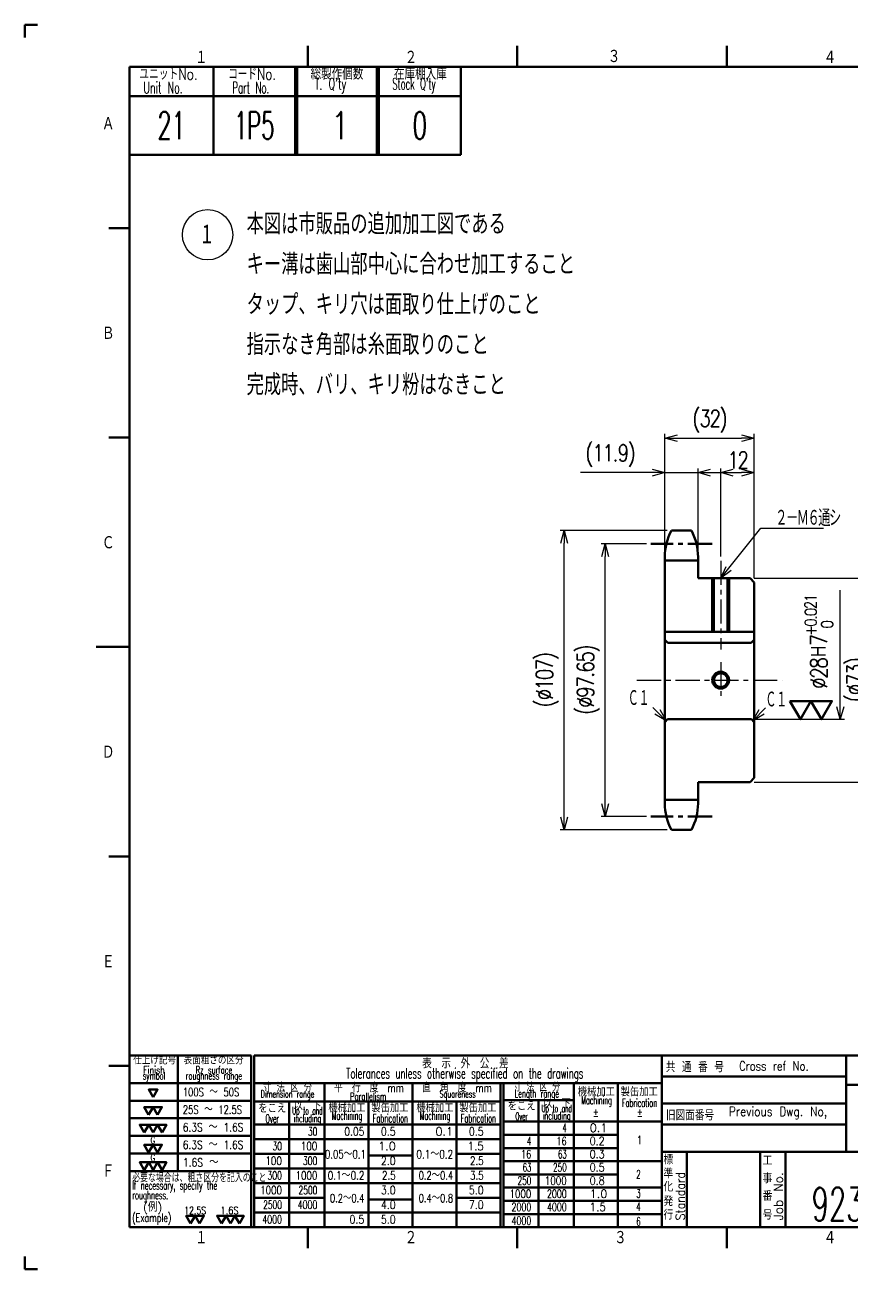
# Model space of a CAD drawing. Header units: millimetres. Extents: x -229 to 401, y -211 to 235.
# Drawn here: x -229.1 to 66.7, y -210.9 to 234.6 of the extents above; entities that cross this region are included whole.
import ezdxf

# ---------------------------------------------------------------- set-up
doc = ezdxf.new("R2010")
doc.units = ezdxf.units.MM
doc.header["$LTSCALE"] = 0.272835
doc.linetypes.add('CENTER', pattern=[50.8, 31.75, -6.35, 6.35, -6.35])
for name, color, linetype in [('NoLayerName_001', 7, 'Continuous'), ('NoLayerName_002', 7, 'Continuous'), ('NoLayerName_003', 7, 'Continuous'), ('NoLayerName_004', 7, 'Continuous')]:
    doc.layers.add(name, color=color, linetype=linetype)
doc.styles.get("Standard").update_dxf_attribs({"font": 'txt', "bigfont": 'extfont2'})
doc.dimstyles.get("Standard").update_dxf_attribs({"dimtxt": 2.5, "dimasz": 2.5, "dimexe": 1.25, "dimexo": 0.625, "dimtad": 1, "dimdec": 3, "dimzin": 0, "dimdsep": 46, "dimtxsty": 'Standard', "dimcen": 2.5, "dimadec": 0, "dimazin": 0, "dimtfac": 0.75, "dimtdec": 3, "dimtmove": 0, "dimatfit": 3, "dimfxl": 1, "dimarcsym": 0})

# ---------------------------------------------------------------- blocks, each defined once
blk = doc.blocks.new('SX_FinishSymbol_2')
at = {"color": 0, "linetype": 'ByBlock', "lineweight": -2}
for points in [[(-1, 0.866), (-0.5, 0), (0, 0.866)], [(0, 0.866), (0.5, 0), (1, 0.866)]]:
    blk.add_lwpolyline(points, close=True, dxfattribs=at)
blk = doc.blocks.new('_OPEN30')
at = {"color": 0, "linetype": 'ByBlock', "lineweight": -2}
for p, q in [((-1, 0.267949), (0, 0)), ((0, 0), (-1, -0.267949)), ((0, 0), (-1, 0))]:
    blk.add_line(p, q, dxfattribs=at)
blk = doc.blocks.new('*D14')
at = {"layer": 'Defpoints', "color": 0}
for p in [(-35.99, 53.6), (2.4, 53.6), (2.4, -53.6)]:
    blk.add_point(p, dxfattribs=at)
at = {"layer": 'NoLayerName_001', "color": 0, "linetype": 'Continuous', "lineweight": 25}
for p, q in [((0.9, 53.6), (-37.49, 53.6)), ((-35.99, -49.1), (-35.99, 49.1)), ((0.9, -53.6), (-37.49, -53.6))]:
    blk.add_line(p, q, dxfattribs=at)
at = {"layer": 'NoLayerName_001', "color": 0, "lineweight": 25, "xscale": 4.5, "yscale": 4.5, "zscale": 4.5}
for p, rotation in [((-35.99, 53.6), 90), ((-35.99, -53.6), 270)]:
    blk.add_blockref('_OPEN30', p, dxfattribs=dict(at, rotation=rotation))
at = {"layer": 'NoLayerName_001', "color": 2, "lineweight": 50, "insert": (-42.06, 0), "char_height": 6, "attachment_point": 5, "rotation": 90}
blk.add_mtext('\\W0.8000;\\T0.8750;(%%c107)', dxfattribs=at)
blk = doc.blocks.new('*D15')
at = {"layer": 'Defpoints', "color": 0}
for p in [(-21.33, 48.83), (-5, 48.83), (-5, -48.83)]:
    blk.add_point(p, dxfattribs=at)
at = {"layer": 'NoLayerName_001', "color": 0, "linetype": 'Continuous', "lineweight": 25}
for p, q in [((-6.5, 48.83), (-22.83, 48.83)), ((-21.33, -44.33), (-21.33, 44.33)), ((-6.5, -48.83), (-22.83, -48.83))]:
    blk.add_line(p, q, dxfattribs=at)
at = {"layer": 'NoLayerName_001', "color": 0, "lineweight": 25, "xscale": 4.5, "yscale": 4.5, "zscale": 4.5}
for p, rotation in [((-21.33, 48.83), 90), ((-21.33, -48.83), 270)]:
    blk.add_blockref('_OPEN30', p, dxfattribs=dict(at, rotation=rotation))
at = {"layer": 'NoLayerName_001', "color": 2, "lineweight": 50, "insert": (-27.4, 0), "char_height": 6, "attachment_point": 5, "rotation": 90}
blk.add_mtext('\\W0.8000;\\T0.8750;(%%c97.65)', dxfattribs=at)
blk = doc.blocks.new('DIM_0002')
at = {"color": 3, "linetype": 'Continuous', "lineweight": 25}
blk.add_line((13.71, 0), (8.97, 4.74), dxfattribs=at)
blk.add_lwpolyline([(11.38, 4.03), (13.71, 0), (9.68, 2.33)], dxfattribs=at)
at = {"color": 2, "linetype": 'Continuous', "lineweight": 50, "width": 0.583333}
blk.add_text('Ｃ１', height=6, dxfattribs=at).set_placement((0, 5.06))
blk = doc.blocks.new('DIM_0003')
at = {"color": 3, "linetype": 'Continuous', "lineweight": 25}
blk.add_line((0, 0), (4.54, 4.54), dxfattribs=at)
blk.add_lwpolyline([(4.03, 2.33), (0, 0), (2.33, 4.03)], dxfattribs=at)
at = {"color": 2, "linetype": 'Continuous', "lineweight": 50, "width": 0.583333}
blk.add_text('Ｃ１', height=6, dxfattribs=at).set_placement((4.54, 4.54))
blk = doc.blocks.new('*D18')
at = {"layer": 'Defpoints', "color": 0}
for p in [(30.5, 36.5), (30.5, -36.5), (75.21, -36.5)]:
    blk.add_point(p, dxfattribs=at)
at = {"layer": 'NoLayerName_001', "color": 0, "linetype": 'Continuous', "lineweight": 25}
for p, q in [((32, 36.5), (76.71, 36.5)), ((75.21, 32), (75.21, -32)), ((32, -36.5), (76.71, -36.5))]:
    blk.add_line(p, q, dxfattribs=at)
at = {"layer": 'NoLayerName_001', "color": 0, "lineweight": 25, "xscale": 4.5, "yscale": 4.5, "zscale": 4.5}
for p, rotation in [((75.21, 36.5), 90), ((75.21, -36.5), 270)]:
    blk.add_blockref('_OPEN30', p, dxfattribs=dict(at, rotation=rotation))
at = {"layer": 'NoLayerName_001', "color": 2, "lineweight": 50, "insert": (69.14, 0), "char_height": 6, "attachment_point": 5, "rotation": 90}
blk.add_mtext('\\W0.8000;\\T0.8750;(%%c73)', dxfattribs=at)
blk = doc.blocks.new('*D20')
at = {"layer": 'Defpoints', "color": 0}
for p in [(31, 14), (62.82, 14), (31, -14)]:
    blk.add_point(p, dxfattribs=at)
at = {"layer": 'NoLayerName_001', "color": 0, "linetype": 'Continuous', "lineweight": 25}
for p, q in [((62.82, -9.5), (62.82, 32.17)), ((32.5, -14), (64.32, -14))]:
    blk.add_line(p, q, dxfattribs=at)
at = {"layer": 'NoLayerName_001', "color": 0, "lineweight": 25, "xscale": 4.5, "yscale": 4.5, "zscale": 4.5, "rotation": 270}
blk.add_blockref('_OPEN30', (62.82, -14), dxfattribs=at)
at = {"layer": 'NoLayerName_001', "color": 2, "lineweight": 50, "insert": (55.17, 13.72), "char_height": 6, "attachment_point": 5, "rotation": 90}
blk.add_mtext('\\A1;\\W0.8000;\\T0.8750;%%c28Ｈ7{{\\H0.70x;\\A1;\\S+0.021^  0;}}', dxfattribs=at)
blk = doc.blocks.new('_NONE')
blk = doc.blocks.new('*D21')
at = {"layer": 'Defpoints', "color": 0}
for p in [(32, 86.66), (0, 44.1), (32, 35)]:
    blk.add_point(p, dxfattribs=at)
at = {"layer": 'NoLayerName_001', "color": 0, "linetype": 'Continuous', "lineweight": 25}
for p, q in [((0, 45.6), (0, 88.16)), ((4.5, 86.66), (27.5, 86.66)), ((32, 36.5), (32, 88.16))]:
    blk.add_line(p, q, dxfattribs=at)
at = {"layer": 'NoLayerName_001', "color": 0, "lineweight": 25, "xscale": 4.5, "yscale": 4.5, "zscale": 4.5, "rotation": 180}
blk.add_blockref('_OPEN30', (0, 86.66), dxfattribs=at)
at = {"layer": 'NoLayerName_001', "color": 0, "lineweight": 25, "xscale": 4.5, "yscale": 4.5, "zscale": 4.5}
blk.add_blockref('_OPEN30', (32, 86.66), dxfattribs=at)
at = {"layer": 'NoLayerName_001', "color": 2, "lineweight": 50, "insert": (16, 92.73), "char_height": 6, "attachment_point": 5}
blk.add_mtext('\\W0.8000;\\T0.8750;(32)', dxfattribs=at)
blk = doc.blocks.new('*D22')
at = {"layer": 'Defpoints', "color": 0}
for p in [(11.9, 74.3), (0, 44.1), (11.9, 44.1)]:
    blk.add_point(p, dxfattribs=at)
at = {"layer": 'NoLayerName_001', "color": 0, "linetype": 'Continuous', "lineweight": 25}
for p, q in [((0, 45.6), (0, 75.8)), ((11.9, 45.6), (11.9, 75.8)), ((0, 74.3), (-30.17, 74.3)), ((-4.5, 74.3), (-9, 74.3)), ((0, 74.3), (11.9, 74.3)), ((16.4, 74.3), (20.9, 74.3))]:
    blk.add_line(p, q, dxfattribs=at)
at = {"layer": 'NoLayerName_001', "color": 0, "lineweight": 25, "xscale": 4.5, "yscale": 4.5, "zscale": 4.5}
blk.add_blockref('_OPEN30', (0, 74.3), dxfattribs=at)
at = {"layer": 'NoLayerName_001', "color": 0, "lineweight": 25, "xscale": 4.5, "yscale": 4.5, "zscale": 4.5, "rotation": 180}
blk.add_blockref('_OPEN30', (11.9, 74.3), dxfattribs=at)
at = {"layer": 'NoLayerName_001', "color": 2, "lineweight": 50, "insert": (-19.59, 80.37), "char_height": 6, "attachment_point": 5}
blk.add_mtext('\\W0.8000;\\T0.8750;(11.9)', dxfattribs=at)
blk = doc.blocks.new('*D23')
at = {"layer": 'Defpoints', "color": 0}
for p in [(32, 74.3), (20, 42.78), (32, 35)]:
    blk.add_point(p, dxfattribs=at)
at = {"layer": 'NoLayerName_001', "color": 0, "linetype": 'Continuous', "lineweight": 25}
for p, q in [((20, 44.28), (20, 75.8)), ((32, 36.5), (32, 75.8)), ((24.5, 74.3), (27.5, 74.3))]:
    blk.add_line(p, q, dxfattribs=at)
at = {"layer": 'NoLayerName_001', "color": 0, "lineweight": 25, "xscale": 4.5, "yscale": 4.5, "zscale": 4.5, "rotation": 180}
blk.add_blockref('_OPEN30', (20, 74.3), dxfattribs=at)
at = {"layer": 'NoLayerName_001', "color": 0, "lineweight": 25, "xscale": 4.5, "yscale": 4.5, "zscale": 4.5}
blk.add_blockref('_OPEN30', (32, 74.3), dxfattribs=at)
at = {"layer": 'NoLayerName_001', "color": 2, "lineweight": 50, "insert": (26, 78.8), "char_height": 6, "attachment_point": 5}
blk.add_mtext('\\W0.8000;\\T0.8750;12', dxfattribs=at)
blk = doc.blocks.new('JZB_0005')
at = {"layer": 'NoLayerName_002', "color": 4, "linetype": 'CENTER', "lineweight": 25}
blk.add_line((2.46, 31.75), (2.46, 0), dxfattribs=at)
at = {"layer": 'NoLayerName_002', "color": 7, "linetype": 'Continuous', "lineweight": 50}
for p, q in [((0, 6.28), (0, 25.48)), ((4.92, 6.28), (4.92, 25.48))]:
    blk.add_line(p, q, dxfattribs=at)
blk = doc.blocks.new('JZB_0006')
at = {"layer": 'NoLayerName_002', "color": 4, "linetype": 'CENTER', "lineweight": 25}
blk.add_line((2.46, 13), (2.46, 0), dxfattribs=at)
at = {"layer": 'NoLayerName_002', "color": 7, "linetype": 'Continuous', "lineweight": 50}
blk.add_circle((2.46, 6.5), 2.46, dxfattribs=at)
blk = doc.blocks.new('JZB_0007')
at = {"layer": 'NoLayerName_002', "color": 7, "linetype": 'Continuous', "lineweight": 50}
for p, q in [((2.4, 107.2), (9.5, 107.2)), ((0, 9.5), (0, 97.7)), ((0, 96.4), (11.9, 96.4)), ((11.9, 97.7), (11.9, 90.1)), ((11.9, 90.1), (30.5, 90.1)), ((32, 88.6), (30.5, 90.1)), ((32, 88.6), (32, 18.6)), ((32, 70.9), (0, 70.9)), ((1, 67.02), (31, 67.02)), ((1, 39.6), (0, 38.6)), ((31, 39.6), (1, 39.6)), ((32, 38.6), (31, 39.6)), ((30.5, 17.1), (32, 18.6)), ((30.5, 17.1), (11.9, 17.1)), ((11.9, 17.1), (11.9, 9.5)), ((0, 10.8), (11.9, 10.8)), ((9.5, 0), (2.4, 0))]:
    blk.add_line(p, q, dxfattribs=at)
at = {"layer": 'NoLayerName_002', "color": 3, "linetype": 'Continuous', "lineweight": 50}
for p, q in [((17, 90.1), (17, 70.9)), ((23, 70.9), (23, 90.1))]:
    blk.add_line(p, q, dxfattribs=at)
blk.add_circle((20, 53.6), 3, dxfattribs=at)
at = {"layer": 'NoLayerName_002', "color": 7, "linetype": 'Continuous', "lineweight": 50}
for centre, start, end in [((20, 97.7), 151.6439, 180), ((-8.1, 97.7), 0, 28.3561), ((20, 9.5), 180, 208.3561), ((-8.1, 9.5), 331.6439, 360)]:
    blk.add_arc(centre, 20, start, end, dxfattribs=at)
for points, start_tangent, end_tangent in [([(0, 68.06), (0.75, 67.28), (1, 67.02)], (0.693227, -0.720719), (0.692184, -0.721721)), ([(31, 67.02), (31.25, 67.28), (32, 68.06)], (0.692184, 0.721721), (0.693227, 0.720719))]:
    blk.add_spline(points, degree=3, dxfattribs=dict(at, start_tangent=start_tangent, end_tangent=end_tangent))
blk = doc.blocks.new('JZB_0002')
at = {"layer": 'NoLayerName_001', "color": 2, "lineweight": 50, "attachment_point": 5}
for s, insert, char_height in [('\\A1;\\W0.8333;ローラーテーブル', (171.73, 29), 4.73), ('\\A1;\\W0.8333;安岡', (45.85, 24.5), 4.18), ('\\A1;\\W0.6818;1/1.5', (74.85, 24.5), 4.18), ('\\A1;\\W0.5294;2019/5/29', (95.6, 24.5), 4.18), ('\\A1;\\W0.5000;JMR', (60.35, 24.5), 4.18), ('\\A1;\\W0.8333;スプロケット', (171.73, 21), 6.55)]:
    blk.add_mtext(s, dxfattribs=dict(at, insert=insert, char_height=char_height))
at = {"layer": 'NoLayerName_001', "color": 7, "lineweight": 50}
for s, insert, char_height, attachment_point in [('\\A1;\\W0.8203;TRRV2', (59.1, 5), 9.5, 4), ('\\A1;\\W1.0472;HX211P5N01', (125.1, 5), 9.5, 4), ('\\A1;\\W0.6000;9238', (9.6, 0), 8, 8)]:
    blk.add_mtext(s, dxfattribs=dict(at, insert=insert, char_height=char_height, attachment_point=attachment_point))
blk = doc.blocks.new('JZB_0003')
at = {"layer": 'NoLayerName_001', "color": 2, "lineweight": 50, "char_height": 6.55, "attachment_point": 5}
for s, insert in [('\\A1;\\W0.6000;21', (3.27, 3.27)), ('\\A1;\\W0.5625;1P5', (23.02, 3.27)), ('\\A1;\\W0.7500;1', (43.52, 3.27)), ('\\A1;\\W0.6000;0', (62.52, 3.27))]:
    blk.add_mtext(s, dxfattribs=dict(at, insert=insert))
blk = doc.blocks.new('DIM_0001')
at = {"color": 3, "linetype": 'Continuous', "lineweight": 25}
blk.add_circle((6, 6), 6, dxfattribs=at)
at = {"color": 2, "linetype": 'Continuous', "lineweight": 50, "width": 0.666667}
blk.add_text('１', height=5, dxfattribs=at).set_placement((4, 3.5))

msp = doc.modelspace()

# ---------------------------------------------------------------- linework, layer by layer
at = {"layer": 'NoLayerName_001', "color": 21, "linetype": 'Continuous', "lineweight": 100}
for p, q in [((-161.5699, 219.6286), (-161.5699, 188.1286)), ((-132.3199, 219.6286), (-132.3199, 188.1286)), ((-131.5699, 219.6286), (-131.5699, 188.1286)), ((-103.0699, 219.6286), (-103.0699, 188.1286)), ((-102.3199, 219.6286), (-102.3199, 188.1286)), ((-148.0699, -134.3714), (-191.5699, -134.3714)), ((-148.0699, -195.8714), (-148.0699, -134.3714)), ((-1.0699, -134.3714), (-147.0199, -134.3714)), ((-147.0199, -134.3714), (-147.0199, -195.8714)), ((64.9301, -134.3714), (64.9301, -168.8714)), ((64.9301, -141.8714), (-1.0699, -141.8714)), ((64.9301, -144.8714), (385.9301, -144.8714)), ((64.9301, -151.6214), (-1.0699, -151.6214)), ((64.9301, -159.1214), (-1.0699, -159.1214)), ((385.9301, -168.8714), (-1.0699, -168.8714)), ((7.9301, -168.8714), (7.9301, -195.8714)), ((34.1801, -168.8714), (34.1801, -195.8714)), ((43.1801, -168.8714), (43.1801, -195.8714))]:
    msp.add_line(p, q, dxfattribs=at)
at = {"layer": 'NoLayerName_001', "color": 7, "linetype": 'Continuous', "lineweight": 100}
for p, q in [((-73.0699, 188.1286), (-73.0699, 219.6286)), ((-191.5699, 188.1286), (-132.3199, 188.1286)), ((-132.3199, 188.1286), (-73.0699, 188.1286)), ((-1.0699, -134.3714), (385.9301, -134.3714)), ((-1.0699, -195.8714), (-1.0699, -134.3714))]:
    msp.add_line(p, q, dxfattribs=at)
at = {"layer": 'NoLayerName_001', "color": 21, "linetype": 'Continuous', "lineweight": 50}
for p, q in [((-191.5699, 209.1286), (-132.3199, 209.1286)), ((-132.3199, 209.1286), (-73.0699, 209.1286)), ((-174.3199, -134.3714), (-174.3199, -175.7714)), ((-191.5699, -144.2714), (-148.0699, -144.2714)), ((-147.0199, -144.2714), (-1.0699, -144.2714)), ((-121.8199, -144.2714), (-121.8199, -195.8714)), ((-90.3199, -144.2714), (-90.3199, -195.8714)), ((-58.8199, -195.8714), (-58.8199, -144.2714)), ((-57.7699, -144.2714), (-57.7699, -195.8714)), ((-32.5699, -144.2714), (-32.5699, -195.8714)), ((-16.8199, -144.2714), (-16.8199, -195.8714)), ((-147.0199, -150.8714), (-58.8199, -150.8714)), ((-134.4199, -150.8714), (-134.4199, -195.8714)), ((-106.0699, -150.8714), (-106.0699, -195.8714)), ((-74.5699, -150.8714), (-74.5699, -195.8714)), ((-57.7699, -150.4214), (-32.5699, -150.4214)), ((-45.1699, -150.4214), (-45.1699, -195.8714)), ((-147.0199, -159.1214), (-58.8199, -159.1214)), ((-57.7699, -158.0714), (-1.0699, -158.0714)), ((-191.5699, -175.7714), (-148.0699, -175.7714))]:
    msp.add_line(p, q, dxfattribs=at)
at = {"layer": 'NoLayerName_001', "color": 4, "linetype": 'CENTER', "lineweight": 50}
for p, q in [((16.9, 48.825), (-5, 48.825)), ((16.9, -48.825), (-5, -48.825))]:
    msp.add_line(p, q, dxfattribs=at)
at = {"layer": 'NoLayerName_001', "color": 4, "linetype": 'CENTER', "lineweight": 25}
msp.add_line((-10, 0), (42, 0), dxfattribs=at)
at = {"layer": 'NoLayerName_001', "color": 2, "linetype": 'Continuous', "lineweight": 100}
for p, q in [((-191.5699, -150.5714), (-148.0699, -150.5714)), ((-191.5699, -156.8714), (-148.0699, -156.8714)), ((-191.5699, -163.1714), (-148.0699, -163.1714)), ((-147.0199, -164.3714), (-58.8199, -164.3714)), ((-57.7699, -162.7964), (-16.8199, -162.7964)), ((-57.7699, -167.5214), (-16.8199, -167.5214)), ((-191.5699, -169.4714), (-148.0699, -169.4714)), ((-147.0199, -169.6214), (-121.8199, -169.6214)), ((-106.0699, -170.1464), (-90.3199, -170.1464)), ((-74.5699, -169.6214), (-58.8199, -169.6214)), ((-57.7699, -172.2464), (-1.0699, -172.2464)), ((-147.0199, -174.8714), (-58.8199, -174.8714)), ((-57.7699, -176.9714), (-16.8199, -176.9714)), ((-147.0199, -180.1214), (-58.8199, -180.1214)), ((-57.7699, -181.6964), (-1.0699, -181.6964)), ((-147.0199, -185.3714), (-121.8199, -185.3714)), ((-106.0699, -185.8964), (-90.3199, -185.8964)), ((-74.5699, -185.3714), (-58.8199, -185.3714)), ((-57.7699, -186.4214), (-1.0699, -186.4214)), ((-147.0199, -190.6214), (-58.8199, -190.6214)), ((-57.7699, -191.1464), (-1.0699, -191.1464))]:
    msp.add_line(p, q, dxfattribs=at)
at = {"layer": 'NoLayerName_001', "color": 1, "linetype": 'Continuous', "lineweight": 50}
for points in [[(-183.1682, -149.3378), (-181.5769, -146.5815), (-184.7594, -146.5815), (-183.1682, -149.3378)], [(-184.7659, -155.6378), (-183.1746, -152.8815), (-186.3571, -152.8815), (-184.7659, -155.6378)], [(-181.5833, -155.6378), (-179.992, -152.8815), (-183.1746, -152.8815), (-181.5833, -155.6378)], [(-186.3507, -161.9378), (-184.7594, -159.1815), (-187.942, -159.1815), (-186.3507, -161.9378)], [(-183.1682, -161.9378), (-181.5769, -159.1815), (-184.7594, -159.1815), (-183.1682, -161.9378)], [(-179.9856, -161.9378), (-178.3943, -159.1815), (-181.5769, -159.1815), (-179.9856, -161.9378)], [(-184.7659, -169.0855), (-183.1746, -166.3292), (-186.3571, -166.3292), (-184.7659, -169.0855)], [(-181.5833, -169.0855), (-179.992, -166.3292), (-183.1746, -166.3292), (-181.5833, -169.0855)], [(-186.3507, -175.3855), (-184.7594, -172.6292), (-187.942, -172.6292), (-186.3507, -175.3855)], [(-183.1682, -175.3855), (-181.5769, -172.6292), (-184.7594, -172.6292), (-183.1682, -175.3855)], [(-179.9856, -175.3855), (-178.3943, -172.6292), (-181.5769, -172.6292), (-179.9856, -175.3855)], [(-169.7362, -194.5497), (-168.1449, -191.7934), (-171.3275, -191.7934), (-169.7362, -194.5497)], [(-166.5536, -194.5497), (-164.9624, -191.7934), (-168.1449, -191.7934), (-166.5536, -194.5497)], [(-158.6696, -194.5497), (-157.0784, -191.7934), (-160.2609, -191.7934), (-158.6696, -194.5497)], [(-155.4871, -194.5497), (-153.8958, -191.7934), (-157.0784, -191.7934), (-155.4871, -194.5497)], [(-152.3045, -194.5497), (-150.7133, -191.7934), (-153.8958, -191.7934), (-152.3045, -194.5497)]]:
    msp.add_lwpolyline(points, close=True, dxfattribs=at)
at = {"layer": 'NoLayerName_004', "color": 7, "linetype": 'Continuous', "lineweight": 100}
for p, q in [((-224.5699, 234.6286), (-229.0699, 234.6286)), ((-229.0699, 234.6286), (-229.0699, 230.1286)), ((-127.8199, 227.1286), (-127.8199, 219.6286)), ((-52.8199, 227.1286), (-52.8199, 219.6286)), ((22.1801, 227.1286), (22.1801, 219.6286)), ((385.9301, 219.6286), (-191.5699, 219.6286)), ((-191.5699, 219.6286), (-191.5699, -195.8714)), ((-199.0699, 161.8786), (-191.5699, 161.8786)), ((-199.0699, 86.8786), (-191.5699, 86.8786)), ((-203.5699, 11.8786), (-191.5699, 11.8786)), ((-199.0699, -63.1214), (-191.5699, -63.1214)), ((-199.0699, -138.1214), (-191.5699, -138.1214)), ((-191.5699, -195.8714), (385.9301, -195.8714)), ((-127.8199, -203.3714), (-127.8199, -195.8714)), ((-52.8199, -203.3714), (-52.8199, -195.8714)), ((22.1801, -203.3714), (22.1801, -195.8714)), ((-229.0699, -206.3714), (-229.0699, -210.8714)), ((-229.0699, -210.8714), (-224.5699, -210.8714))]:
    msp.add_line(p, q, dxfattribs=at)

# ---------------------------------------------------------------- block references
at = {"layer": 'NoLayerName_001', "xscale": 1.5, "yscale": 1.5, "zscale": 1.5}
for name, p in [('JZB_0003', (-181.4824, 193.7161)), ('JZB_0002', (50.5301, -193.6214))]:
    msp.add_blockref(name, p, dxfattribs=at)
at = {"layer": 'NoLayerName_001', "color": 3, "linetype": 'Continuous', "lineweight": 25, "xscale": 1.5, "yscale": 1.5, "zscale": 1.5}
msp.add_blockref('DIM_0001', (-172.6555, 150.4888), dxfattribs=at)
at = {"layer": 'NoLayerName_001'}
for name, p in [('JZB_0007', (0, -53.6004)), ('JZB_0005', (17.54, 11.024)), ('JZB_0006', (17.54, -6.5))]:
    msp.add_blockref(name, p, dxfattribs=at)
at = {"layer": 'NoLayerName_001', "color": 3, "linetype": 'Continuous', "lineweight": 25}
for name, p in [('DIM_0002', (-13.2118, -14.5)), ('DIM_0003', (31.5, -14.5))]:
    msp.add_blockref(name, p, dxfattribs=at)
at = {"layer": 'NoLayerName_001', "color": 1, "lineweight": 50, "xscale": 7.499999999999999, "yscale": 7.499999999999999, "zscale": 7.499999999999999}
msp.add_blockref('SX_FinishSymbol_2', (52.2929, -14), dxfattribs=at)

# ---------------------------------------------------------------- texts
at = {"layer": 'NoLayerName_001', "color": 2, "lineweight": 25, "char_height": 4.125, "attachment_point": 7}
for s, insert in [('\\A1;\\W0.7710;ユニットNo.', (-188.1419, 215.0049)), ('\\A1;\\W0.7584;コードNo.', (-156.29, 215.0049)), ('\\A1;\\W0.8333;総製作個数', (-126.8254, 215.0049)), ('\\A1;\\W0.8333;在庫棚入庫', (-96.9491, 215.0049)), ('\\A1;\\W0.6000;Unit No.', (-186.6419, 210.0878)), ('\\A1;\\W0.5455;Part No.', (-154.79, 210.0878)), ("\\A1;\\W0.6000;T. Q'ty", (-125.3254, 210.0878)), ("\\A1;\\W0.5263;Stock Q'ty", (-97.5393, 210.0878))]:
    msp.add_mtext(s, dxfattribs=dict(at, insert=insert))
at = {"layer": 'NoLayerName_001', "color": 2, "linetype": 'Continuous', "lineweight": 50, "insert": (39.5128, 55.1004), "char_height": 6, "attachment_point": 7, "line_spacing_factor": 0.75}
msp.add_mtext('\\A1;\\W0.6667;\\T0.8750;２－Ｍ６通シ', dxfattribs=at)
at = {"layer": 'NoLayerName_001', "color": 2, "lineweight": 50}
for s, insert, char_height, attachment_point in [('\\A1;\\W0.8333;仕上げ記号', (-182.6199, -137.5701), 2.625, 8), ('\\A1;\\W0.8333;表面粗さの区分', (-161.5202, -137.5701), 2.625, 8), ('\\A1;\\W0.8333;表\u3000示\u3000外\u3000公\u3000差', (-71.388, -139.0448), 3.75, 8), ('\\A1;\\W0.7051;共 通 番 号', (10.7426, -138.4964), 3.75, 5), ('\\A1;\\W0.7905;Cross ref No.', (39.0394, -138.1214), 3.3, 5), ('\\A1;\\W0.6545;symbol', (-182.8373, -143.8159), 2.625, 8), ('\\A1;\\W0.7714;Finish', (-182.8373, -140.8636), 2.625, 8), ('\\A1;\\W0.6000;roughness range', (-161.3907, -143.8159), 2.625, 8), ('\\A1;\\W0.6000;Rz surface', (-161.3907, -140.8636), 2.625, 8), ('\\A1;\\W0.5909;Tolerances unless otherwise specified on the drawings', (-71.6193, -143.8702), 3.75, 8), ('\\A1;\\W0.7340;100S ～ 50S', (-172.5356, -148.9843), 3, 7), ('\\A1;\\W0.6037;Dimension range', (-135.0625, -150.3301), 2.625, 8), ('\\A1;\\W0.7051;寸 法 区 分', (-135.0625, -147.5519), 3, 8), ('\\A1;\\W0.7609;平\u3000行\u3000度\u3000mm', (-105.9084, -147.5519), 3, 8), ('\\A1;\\W0.7609;直\u3000角\u3000度\u3000mm', (-74.4084, -147.5519), 3, 8), ('\\A1;\\W0.5500;Squareness', (-74.1752, -150.3301), 2.625, 8), ('\\A1;\\W0.7051;寸 法 区 分', (-45.8125, -147.2894), 2.85, 8), ('\\A1;\\W0.5000;Length range', (-45.8125, -150.4076), 2.85, 8), ('\\A1;\\W0.8333;機械加工', (-24.5051, -149.0141), 2.85, 8), ('\\A1;\\W0.8333;製缶加工', (-9.1539, -149.0141), 2.85, 8), ('\\A1;\\W0.8333;以\u3000下', (-127.9163, -153.9488), 2.85, 8), ('\\A1;\\W0.6849;Parallelism', (-106.1725, -150.3301), 2.625, 8), ('\\A1;\\W0.8333;をこえ', (-51.2663, -154.0287), 2.85, 8), ('\\A1;\\W0.8333;以\u3000下', (-38.6663, -153.1287), 2.85, 8), ('\\A1;\\W0.5870;Machining', (-24.4368, -152.7867), 2.85, 8), ('\\A1;\\W0.5690;Fabrication', (-9.0627, -152.7867), 2.85, 8), ('\\A1;\\W0.7353;25S ～ 12.5S', (-172.5356, -155.2843), 3, 7), ('\\A1;\\W0.8333;をこえ', (-140.5163, -154.8488), 2.85, 8), ('\\A1;\\W0.4500;Over', (-140.5163, -158.4938), 3, 8), ('\\A1;\\W0.5651;including', (-127.9163, -159.1522), 2.7, 8), ('\\A1;\\W0.4500;Up to and', (-127.934, -156.4167), 2.7, 8), ('\\A1;\\W0.8333;機械加工', (-113.7876, -154.7346), 2.85, 8), ('\\A1;\\W0.5283;Machining', (-113.7876, -158.3797), 3, 8), ('\\A1;\\W0.5121;Fabrication', (-98.238, -158.3797), 3, 8), ('\\A1;\\W0.8333;製缶加工', (-98.4057, -154.7346), 2.85, 8), ('\\A1;\\W0.8333;機械加工', (-82.2876, -154.7346), 2.85, 8), ('\\A1;\\W0.5283;Machining', (-82.2876, -158.3797), 3, 8), ('\\A1;\\W0.5121;Fabrication', (-66.738, -158.3797), 3, 8), ('\\A1;\\W0.8333;製缶加工', (-66.9057, -154.7346), 2.85, 8), ('\\A1;\\W0.4500;Over', (-51.2663, -157.5238), 2.7, 8), ('\\A1;\\W0.5651;including', (-38.6663, -158.1821), 2.7, 8), ('\\A1;\\W0.4500;Up to and', (-38.684, -155.5967), 2.7, 8), ('\\A1;\\W0.8333;±', (-24.6614, -156.1761), 2.85, 8), ('\\A1;\\W0.8333;±', (-8.9114, -156.1761), 2.85, 8), ('\\A1;\\W0.8333;旧図面番号', (0.4301, -157.6214), 3.75, 7), ('\\A1;\\W0.8407;Previous Dwg. No,', (22.9519, -157.1714), 3.3, 7), ('\\A1;\\W0.7867;6.3S ～ 1.6S', (-172.5356, -161.5843), 3, 7), ('\\A1;\\W0.6545;30', (-124.3731, -163.0896), 3, 9), ('\\A1;\\W0.8000;0.05', (-107.5376, -163.0896), 3, 9), ('\\A1;\\W0.8308;0.5', (-96.3108, -163.0896), 3, 9), ('\\A1;\\W0.9818;0.1', (-75.786, -163.0896), 3, 9), ('\\A1;\\W0.8308;0.5', (-64.8108, -163.0896), 3, 9), ('\\A1;\\W0.6000;4', (-35.1231, -161.7771), 3, 9), ('\\A1;\\W0.9818;0.1', (-26.8892, -161.7771), 3, 7), ('\\A1;\\W0.6000;G', (-182.5071, -166.0424), 2.7, 9), ('\\A1;\\W0.6000;4', (-47.7952, -166.5021), 3, 9), ('\\A1;\\W0.7200;16', (-35.1231, -166.5021), 3, 9), ('\\A1;\\W0.8308;0.2', (-26.8892, -166.5021), 3, 7), ('\\A1;\\W0.9000;1', (-10.195, -166.1558), 3, 7), ('\\A1;\\W0.7867;6.3S ～ 1.6S', (-172.5356, -167.8843), 3, 7), ('\\A1;\\W0.6545;30', (-137.0452, -168.3396), 3, 9), ('\\A1;\\W0.7714;100', (-124.3731, -168.3396), 3, 9), ('\\A1;\\W0.7459;0.05～0.1', (-107.0289, -171.2406), 3, 9), ('\\A1;\\W0.9818;1.0', (-96.3108, -168.3396), 3, 9), ('\\A1;\\W0.7692;0.1～0.2', (-75.786, -171.2406), 3, 9), ('\\A1;\\W0.9000;1.5', (-64.8108, -168.3396), 3, 9), ('\\A1;\\W0.7200;16', (-47.7952, -171.2271), 3, 9), ('\\A1;\\W0.6000;63', (-35.1231, -171.2271), 3, 9), ('\\A1;\\W0.8308;0.3', (-26.8892, -171.2271), 3, 7), ('\\A1;\\W0.6000;G', (-182.5071, -172.3424), 2.7, 9), ('\\A1;\\W0.8065;1.6S ～ ', (-172.5356, -174.1843), 3, 7), ('\\A1;\\W0.7714;100', (-137.0452, -173.5896), 3, 9), ('\\A1;\\W0.6750;300', (-124.3731, -173.5896), 3, 9), ('\\A1;\\W0.8308;2.0', (-96.3108, -173.5896), 3, 9), ('\\A1;\\W0.7714;2.5', (-64.8108, -173.5896), 3, 9), ('\\A1;\\W0.6000;63', (-47.7952, -175.9521), 3, 9), ('\\A1;\\W0.6353;250', (-35.1231, -175.9521), 3, 9), ('\\A1;\\W0.8308;0.5', (-26.8892, -175.9521), 3, 7), ('\\A1;\\W0.8333;標', (-0.4897, -173.3626), 3, 7), ('\\A1;\\W0.8333;工', (35.0193, -173.6507), 3, 7), ('\\A1;\\W0.7083;必要な場合は、粗さ区分を記入のこと', (-190.6554, -179.7887), 2.85, 7), ('\\A1;\\W0.6750;300', (-137.0452, -178.8396), 3, 9), ('\\A1;\\W0.7579;1000', (-124.3731, -178.8396), 3, 9), ('\\A1;\\W0.7692;0.1～0.2', (-107.5376, -178.8396), 3, 9), ('\\A1;\\W0.7714;2.5', (-96.3108, -178.8396), 3, 9), ('\\A1;\\W0.7229;0.2～0.4', (-75.786, -178.8396), 3, 9), ('\\A1;\\W0.7714;3.5', (-64.8108, -178.8396), 3, 9), ('\\A1;\\W0.6353;250', (-47.7952, -180.6771), 3, 9), ('\\A1;\\W0.7579;1000', (-35.1231, -180.6771), 3, 9), ('\\A1;\\W0.8308;0.8', (-26.8892, -180.6771), 3, 7), ('\\A1;\\W0.6000;2', (-10.195, -178.3947), 3, 7), ('\\A1;\\W0.8333;準', (-0.4897, -178.333), 3, 7), ('\\A1;\\W0.8333;事', (35.0193, -180.111), 3, 7), ('\\A1;\\W0.5851;If necessary, specify the', (-190.6554, -183.3954), 3, 7), ('\\A1;\\W0.7579;1000', (-137.0452, -184.0896), 3, 9), ('\\A1;\\W0.6545;2500', (-124.3731, -184.0896), 3, 9), ('\\A1;\\W0.8308;3.0', (-96.3108, -184.0896), 3, 9), ('\\A1;\\W0.8308;5.0', (-64.8108, -184.0896), 3, 9), ('\\A1;\\W0.7579;1000', (-47.7952, -185.4021), 3, 9), ('\\A1;\\W0.6857;2000', (-35.1231, -185.4021), 3, 9), ('\\A1;\\W0.9818;1.0', (-26.8892, -185.4021), 3, 7), ('\\A1;\\W0.6000;3', (-10.195, -185.3075), 3, 7), ('\\A1;\\W0.8333;化', (-0.4897, -183.0766), 3, 7), ('\\A1;\\W0.5893;roughness.', (-190.6554, -186.8836), 3, 7), ('\\A1;\\W0.9474;(例)', (-186.774, -191.2473), 3, 7), ('\\A1;\\W0.6545;2500', (-137.0452, -189.3396), 3, 9), ('\\A1;\\W0.6857;4000', (-124.3731, -189.3396), 3, 9), ('\\A1;\\W0.7229;0.2～0.4', (-107.5376, -186.9794), 3, 9), ('\\A1;\\W0.8308;4.0', (-96.3108, -189.3396), 3, 9), ('\\A1;\\W0.7229;0.4～0.8', (-75.786, -186.9794), 3, 9), ('\\A1;\\W0.8308;7.0', (-64.8108, -189.3396), 3, 9), ('\\A1;\\W0.6000;4', (-10.195, -190.0325), 3, 7), ('\\A1;\\W0.8333;発', (-0.4897, -188.2927), 3, 7), ('\\A1;\\W0.8333;番', (35.0193, -186.3647), 3, 7), ('\\A1;\\W0.6894;(Example)', (-190.6554, -194.965), 3, 7), ('\\A1;\\W0.7500;12.5S', (-172.0175, -191.2239), 2.7, 7), ('\\A1;\\W0.8000;1.6S', (-159.0552, -191.2239), 2.7, 7), ('\\A1;\\W0.6857;2000', (-47.7952, -190.1271), 3, 9), ('\\A1;\\W0.6857;4000', (-35.1231, -190.1271), 3, 9), ('\\A1;\\W0.9000;1.5', (-26.8892, -190.1271), 3, 7), ('\\A1;\\W0.8333;行', (-0.4897, -193.1395), 3, 7), ('\\A1;\\W0.8333;号', (35.0193, -193.1395), 3, 7), ('\\A1;\\W0.6857;4000', (-137.0452, -194.5896), 3, 9), ('\\A1;\\W0.8308;0.5', (-107.5376, -194.5896), 3, 9), ('\\A1;\\W0.8308;5.0', (-96.3108, -194.5896), 3, 9), ('\\A1;\\W0.6857;4000', (-47.7952, -195.0021), 3, 9), ('\\A1;\\W0.6000;6', (-10.195, -195.2825), 3, 7)]:
    msp.add_mtext(s, dxfattribs=dict(at, insert=insert, char_height=char_height, attachment_point=attachment_point))
at = {"layer": 'NoLayerName_001', "color": 2, "lineweight": 50, "char_height": 3.3, "attachment_point": 7, "rotation": 90.000003}
for s, insert in [('\\A1;\\W0.8750;Standard', (7.2081, -193.426)), ('\\A1;\\W0.9671;Job No.', (42.3001, -193.426))]:
    msp.add_mtext(s, dxfattribs=dict(at, insert=insert))
at = {"layer": 'NoLayerName_003', "color": 2, "lineweight": 100, "char_height": 7.5, "attachment_point": 7}
for s, insert in [('\\A1;\\W0.7500;本図は市販品の追加加工図である', (-149.7093, 159.5572)), ('\\A1;\\W0.7500;キー溝は歯山部中心に合わせ加工すること', (-149.7093, 145.1572)), ('\\A1;\\W0.7500;タップ、キリ穴は面取り仕上げのこと', (-149.7093, 130.7572)), ('\\A1;\\W0.7500;指示なき角部は糸面取りのこと', (-149.7093, 116.3572)), ('\\A1;\\W0.7500;完成時、バリ、キリ粉はなきこと', (-149.7093, 101.9572))]:
    msp.add_mtext(s, dxfattribs=dict(at, insert=insert))
at = {"layer": 'NoLayerName_004', "color": 7, "lineweight": 100, "char_height": 4.96621}
for s, insert, attachment_point in [('\\A1;\\W0.8333;１', (-168.1699, 220.4925), 7), ('\\A1;\\W0.8333;２', (-93.1699, 220.4925), 7), ('\\A1;\\W0.8333;３', (-18.1699, 223.3269), 5), ('\\A1;\\W0.8333;４', (56.8301, 220.4925), 7), ('\\A1;\\W0.8333;Ａ', (-201.523, 196.7312), 7), ('\\A1;\\W0.8333;Ｂ', (-201.523, 121.7312), 7), ('\\A1;\\W0.8333;Ｃ', (-201.523, 46.7312), 7), ('\\A1;\\W0.8333;Ｄ', (-201.523, -28.2688), 7), ('\\A1;\\W0.8333;Ｅ', (-201.523, -103.2688), 7), ('\\A1;\\W0.8333;Ｆ', (-201.523, -178.2688), 7), ('\\A1;\\W0.8333;１', (-168.1699, -202.0738), 7), ('\\A1;\\W0.8333;２', (-93.1699, -202.0738), 7), ('\\A1;\\W0.8333;３', (-18.1699, -202.0738), 7), ('\\A1;\\W0.8333;４', (56.8301, -202.0738), 7)]:
    msp.add_mtext(s, dxfattribs=dict(at, insert=insert, attachment_point=attachment_point))

# ---------------------------------------------------------------- dimensions: what is measured, and where the dimension line sits
at = {"layer": 'NoLayerName_001', "color": 3, "linetype": 'Continuous', "lineweight": 50}
for base, p1, p2, override, picture, middle in [((32, 86.6622), (0, 44.1004), (32, 35), {"dimtxt": 6, "dimasz": 4.5, "dimexe": 1.5, "dimexo": 1.5, "dimgap": 1.5, "dimzin": 8, "dimpost": '(<>)', "dimblk": 'OPEN30', "dimclrd": 0, "dimclre": 0, "dimclrt": 2, "dimtp": 0, "dimtm": 0, "dimlwd": 25, "dimlwe": 25}, '*D21', (16, 86.6622)), ((11.9, 74.2979), (0, 44.1004), (11.9, 44.1004), {"dimtxt": 6, "dimasz": 4.5, "dimexe": 1.5, "dimexo": 1.5, "dimgap": 1.5, "dimzin": 8, "dimpost": '(<>)', "dimblk": 'OPEN30', "dimclrd": 0, "dimclre": 0, "dimclrt": 2, "dimtp": 0, "dimtm": 0, "dimlwd": 25, "dimlwe": 25}, '*D22', (-19.5857, 74.2979)), ((32, 74.2979), (20, 42.776), (32, 35), {"dimtxt": 6, "dimasz": 4.5, "dimexe": 1.5, "dimexo": 1.5, "dimgap": 1.5, "dimzin": 8, "dimblk": 'OPEN30', "dimclrd": 0, "dimclre": 0, "dimclrt": 2, "dimtp": 0, "dimtm": 0, "dimlwd": 25, "dimlwe": 25}, '*D23', (26, 74.2979))]:
    dim = msp.add_linear_dim(base=base, p1=p1, p2=p2, text='\\W0.8000;\\T0.8750;<>', dimstyle='Standard', override=override, dxfattribs=at)
    dim.commit()
    dim.dimension.update_dxf_attribs({"geometry": picture, "text_midpoint": middle, "dimtype": 160})
for base, p1, p2, angle, override, picture, middle in [((-35.9928, 53.6004), (2.4, -53.6004), (2.4, 53.6004), 90, {"dimtxt": 6, "dimasz": 4.5, "dimexe": 1.5, "dimexo": 1.5, "dimgap": 1.5, "dimdec": 0, "dimzin": 8, "dimpost": '(%%c<>)', "dimblk": 'OPEN30', "dimclrd": 0, "dimclre": 0, "dimclrt": 2, "dimtp": 0, "dimtm": 0, "dimlwd": 25, "dimlwe": 25}, '*D14', (-35.9928, 0)), ((-21.3302, 48.825), (-5, -48.825), (-5, 48.825), 90, {"dimtxt": 6, "dimasz": 4.5, "dimexe": 1.5, "dimexo": 1.5, "dimgap": 1.5, "dimzin": 8, "dimpost": '(%%c<>)', "dimblk": 'OPEN30', "dimclrd": 0, "dimclre": 0, "dimclrt": 2, "dimtp": 0, "dimtm": 0, "dimlwd": 25, "dimlwe": 25}, '*D15', (-21.3302, 0)), ((62.82, 14), (31, -14), (31, 14), 90, {"dimtxt": 6, "dimasz": 4.5, "dimexe": 1.5, "dimexo": 1.5, "dimgap": 1.5, "dimzin": 8, "dimpost": '%%c<>Ｈ7{{\\H0.70x;\\A1;\\S+0.021^ 0;}}', "dimblk1": 'OPEN30', "dimblk2": 'NONE', "dimsah": 1, "dimse2": 1, "dimsd2": 1, "dimclrd": 0, "dimclre": 0, "dimclrt": 2, "dimtp": 0.021, "dimtm": 0, "dimtfac": 0.7, "dimtmove": 2, "dimtolj": 1, "dimlwd": 25, "dimlwe": 25}, '*D20', (55.17, 13.716)), ((75.2146, -36.5), (30.5, 36.5), (30.5, -36.5), 270, {"dimtxt": 6, "dimasz": 4.5, "dimexe": 1.5, "dimexo": 1.5, "dimgap": 1.5, "dimzin": 8, "dimpost": '(%%c<>)', "dimblk": 'OPEN30', "dimclrd": 0, "dimclre": 0, "dimclrt": 2, "dimtp": 0, "dimtm": 0, "dimlwd": 25, "dimlwe": 25}, '*D18', (75.2146, 0))]:
    dim = msp.add_linear_dim(base=base, p1=p1, p2=p2, angle=angle, text='\\W0.8000;\\T0.8750;<>', dimstyle='Standard', override=override, dxfattribs=at)
    dim.commit()
    dim.dimension.update_dxf_attribs({"geometry": picture, "text_midpoint": middle, "dimtype": 160})

# ---------------------------------------------------------------- leaders
at = {"layer": 'NoLayerName_001', "color": 3, "linetype": 'Continuous', "lineweight": 25, "annotation_type": 0, "has_hookline": 1, "hookline_direction": 0, "text_width": 17.2866}
msp.add_leader([(20, 36.5), (34.3878, 54.4754), (38.8878, 54.4754)], dimstyle='Standard', override={"dimtxt": 6, "dimasz": 4.5, "dimldrblk": 'OPEN30'}, dxfattribs=at)

doc.saveas('drawing.dxf')
